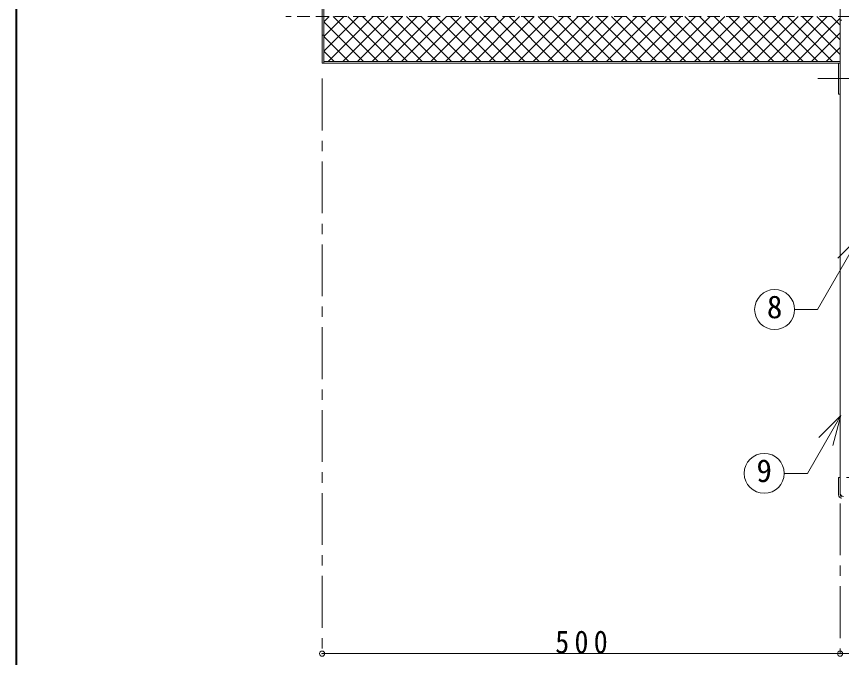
# Model space of a CAD drawing. Units: millimetres at full size, sheet at 1:10; details may follow other scales. Extents: x -2114 to 1936, y -1399 to 1411.
# Drawn here: x -2114 to -1318, y -1087 to -469 of the extents above; entities that cross this region are included whole.
import ezdxf
from ezdxf.enums import TextEntityAlignment as Align

# ---------------------------------------------------------------- set-up
doc = ezdxf.new("R2010")
doc.units = ezdxf.units.MM
doc.header["$LTSCALE"] = 10
doc.header["$PDMODE"] = 32
doc.header["$PDSIZE"] = 5
doc.linetypes.add('CHAIN1', pattern=[8, 5, -1, 1, -1])
doc.linetypes.add('DASHED1', pattern=[1.8, 1.2, -0.6])
doc.layers.add('0-0_ﾚｲﾔ1', color=4, linetype='Continuous', lineweight=9)
doc.styles.add('ＭＳ ゴシック', font='')
doc.styles.get('ＭＳ ゴシック').set_extended_font_data('MS Gothic')

msp = doc.modelspace()

# ---------------------------------------------------------------- linework, layer by layer
at = {"layer": '0-0_ﾚｲﾔ1', "color": 1, "lineweight": 40}
msp.add_line((-2113.92, -1398.64), (-2113.92, 1411.36), dxfattribs=at)
at = {"layer": '0-0_ﾚｲﾔ1'}
for p, q in [((-1818.92, -486.64), (-1818.92, -360.64)), ((-1817.32, -486.64), (-1817.32, -360.64)), ((-1318.92, -375.14), (-1318.92, -472.14)), ((-1817.32, -502.1), (-1783.85, -468.64)), ((-1817.32, -487.96), (-1798, -468.64)), ((-1817.32, -473.82), (-1812.14, -468.64)), ((-1813.11, -512.04), (-1769.71, -468.64)), ((-1808.25, -468.64), (-1764.85, -512.04)), ((-1798.97, -512.04), (-1755.57, -468.64)), ((-1794.11, -468.64), (-1750.71, -512.04)), ((-1784.83, -512.04), (-1741.43, -468.64)), ((-1779.96, -468.64), (-1736.56, -512.04)), ((-1770.69, -512.04), (-1727.29, -468.64)), ((-1765.82, -468.64), (-1722.42, -512.04)), ((-1756.54, -512.04), (-1713.14, -468.64)), ((-1751.68, -468.64), (-1708.28, -512.04)), ((-1742.4, -512.04), (-1699, -468.64)), ((-1737.54, -468.64), (-1694.14, -512.04)), ((-1728.26, -512.04), (-1684.86, -468.64)), ((-1723.39, -468.64), (-1679.99, -512.04)), ((-1714.12, -512.04), (-1670.72, -468.64)), ((-1709.25, -468.64), (-1665.85, -512.04)), ((-1699.98, -512.04), (-1656.58, -468.64)), ((-1695.11, -468.64), (-1651.71, -512.04)), ((-1685.83, -512.04), (-1642.43, -468.64)), ((-1680.97, -468.64), (-1637.57, -512.04)), ((-1671.69, -512.04), (-1628.29, -468.64)), ((-1666.83, -468.64), (-1623.43, -512.04)), ((-1657.55, -512.04), (-1614.15, -468.64)), ((-1652.68, -468.64), (-1609.28, -512.04)), ((-1643.41, -512.04), (-1600.01, -468.64)), ((-1638.54, -468.64), (-1595.14, -512.04)), ((-1629.27, -512.04), (-1585.87, -468.64)), ((-1624.4, -468.64), (-1581, -512.04)), ((-1615.12, -512.04), (-1571.72, -468.64)), ((-1610.26, -468.64), (-1566.86, -512.04)), ((-1600.98, -512.04), (-1557.58, -468.64)), ((-1596.12, -468.64), (-1552.72, -512.04)), ((-1586.84, -512.04), (-1543.44, -468.64)), ((-1581.97, -468.64), (-1538.57, -512.04)), ((-1572.7, -512.04), (-1529.3, -468.64)), ((-1567.83, -468.64), (-1524.43, -512.04)), ((-1558.55, -512.04), (-1515.15, -468.64)), ((-1553.69, -468.64), (-1510.29, -512.04)), ((-1544.41, -512.04), (-1501.01, -468.64)), ((-1539.55, -468.64), (-1496.15, -512.04)), ((-1530.27, -512.04), (-1486.87, -468.64)), ((-1525.4, -468.64), (-1482, -512.04)), ((-1516.13, -512.04), (-1472.73, -468.64)), ((-1511.26, -468.64), (-1467.86, -512.04)), ((-1501.99, -512.04), (-1458.59, -468.64)), ((-1497.12, -468.64), (-1453.72, -512.04)), ((-1487.84, -512.04), (-1444.44, -468.64)), ((-1482.98, -468.64), (-1439.58, -512.04)), ((-1473.7, -512.04), (-1430.3, -468.64)), ((-1468.84, -468.64), (-1425.44, -512.04)), ((-1459.56, -512.04), (-1416.16, -468.64)), ((-1454.69, -468.64), (-1411.29, -512.04)), ((-1445.42, -512.04), (-1402.02, -468.64)), ((-1440.55, -468.64), (-1397.15, -512.04)), ((-1431.28, -512.04), (-1387.88, -468.64)), ((-1426.41, -468.64), (-1383.01, -512.04)), ((-1417.13, -512.04), (-1373.73, -468.64)), ((-1412.27, -468.64), (-1368.87, -512.04)), ((-1402.99, -512.04), (-1359.59, -468.64)), ((-1398.13, -468.64), (-1354.73, -512.04)), ((-1388.85, -512.04), (-1345.45, -468.64)), ((-1383.98, -468.64), (-1340.58, -512.04)), ((-1374.71, -512.04), (-1331.31, -468.64)), ((-1369.84, -468.64), (-1326.44, -512.04)), ((-1355.7, -468.64), (-1318.92, -505.41)), ((-1341.56, -468.64), (-1318.92, -491.27)), ((-1327.41, -468.64), (-1318.92, -477.13)), ((-1817.32, -473.7), (-1778.99, -512.04)), ((-1360.56, -512.04), (-1318.92, -470.39)), ((-1346.42, -512.04), (-1318.92, -484.54)), ((-1817.32, -487.85), (-1793.13, -512.04)), ((-1332.28, -512.04), (-1318.92, -498.68)), ((-1817.32, -501.99), (-1807.27, -512.04)), ((-1818.92, -1083.64), (-1318.92, -1083.64)), ((-1318.92, -1083.64), (-508.92, -1083.64))]:
    msp.add_line(p, q, dxfattribs=at)
at = {"layer": '0-0_ﾚｲﾔ1', "linetype": 'DASHED1'}
for p, q in [((-1308.92, -468.64), (-1853.92, -468.64)), ((-508.92, -913.64), (-1318.92, -913.64))]:
    msp.add_line(p, q, dxfattribs=at)
at = {"layer": '0-0_ﾚｲﾔ1', "color": 7, "lineweight": 18}
for p, q in [((-1317.32, -472.14), (-1318.92, -472.14)), ((-1318.92, -930.44), (-1318.92, -472.14)), ((-1817.32, -486.64), (-1817.32, -513.64)), ((-1318.92, -513.64), (-1818.92, -513.64)), ((-1318.92, -512.04), (-1817.32, -512.04)), ((-1320.52, -513.64), (-1320.52, -543.64)), ((-1318.92, -543.64), (-1320.52, -543.64)), ((-1299.95, -680.64), (-1340.87, -751.52)), ((-1299.95, -680.64), (-1321.16, -701.86)), ((-1362.87, -751.52), (-1340.87, -751.52)), ((-1318.37, -853.86), (-1350.56, -909.62)), ((-1318.37, -853.86), (-1339.58, -875.07)), ((-1318.37, -853.86), (-1326.13, -882.84)), ((-1372.91, -909.62), (-1350.56, -909.62)), ((-1318.92, -913.64), (-1320.52, -913.64)), ((-1320.52, -930.44), (-1320.52, -913.64))]:
    msp.add_line(p, q, dxfattribs=at)
at = {"layer": '0-0_ﾚｲﾔ1', "linetype": 'CHAIN1'}
for p, q in [((-1818.92, -528.64), (-1818.92, -1083.64)), ((-1297.32, -528.64), (-1340.52, -528.64)), ((-1318.92, -938.64), (-1318.92, -1083.64))]:
    msp.add_line(p, q, dxfattribs=at)
at = {"layer": '0-0_ﾚｲﾔ1', "color": 7, "lineweight": 18}
msp.add_lwpolyline([(-1817.32, -486.64), (-1818.92, -486.64), (-1818.92, -513.64)], dxfattribs=at)
for centre in [(-1382.16, -751.52), (-1392.2, -909.62)]:
    msp.add_circle(centre, 19.29, dxfattribs=at)
for centre, radius in [((-1317.32, -930.44), 3.2), ((-1315.72, -928.84), 3.2), ((-1317.32, -930.44), 1.6)]:
    msp.add_arc(centre, radius, 180, 270, dxfattribs=at)
at = {"layer": '0-0_ﾚｲﾔ1'}
for p in [(-1818.92, -1083.64), (-1318.92, -1083.64)]:
    msp.add_point(p, dxfattribs=at)

# ---------------------------------------------------------------- texts
at = {"layer": '0-0_ﾚｲﾔ1', "color": 7, "style": 'ＭＳ ゴシック'}
for s, p in [('8', (-1389.66, -766.52)), ('9', (-1399.7, -924.62))]:
    msp.add_text(s, height=21.99, dxfattribs=at).set_placement(p, align=Align.BOTTOM_LEFT)
at = {"layer": '0-0_ﾚｲﾔ1', "color": 7, "insert": (-1593.92, -1083.64), "char_height": 21.99, "attachment_point": 7, "style": 'ＭＳ ゴシック'}
msp.add_mtext('\\T1.38;\\W0.9;500', dxfattribs=at)

doc.saveas('drawing.dxf')
